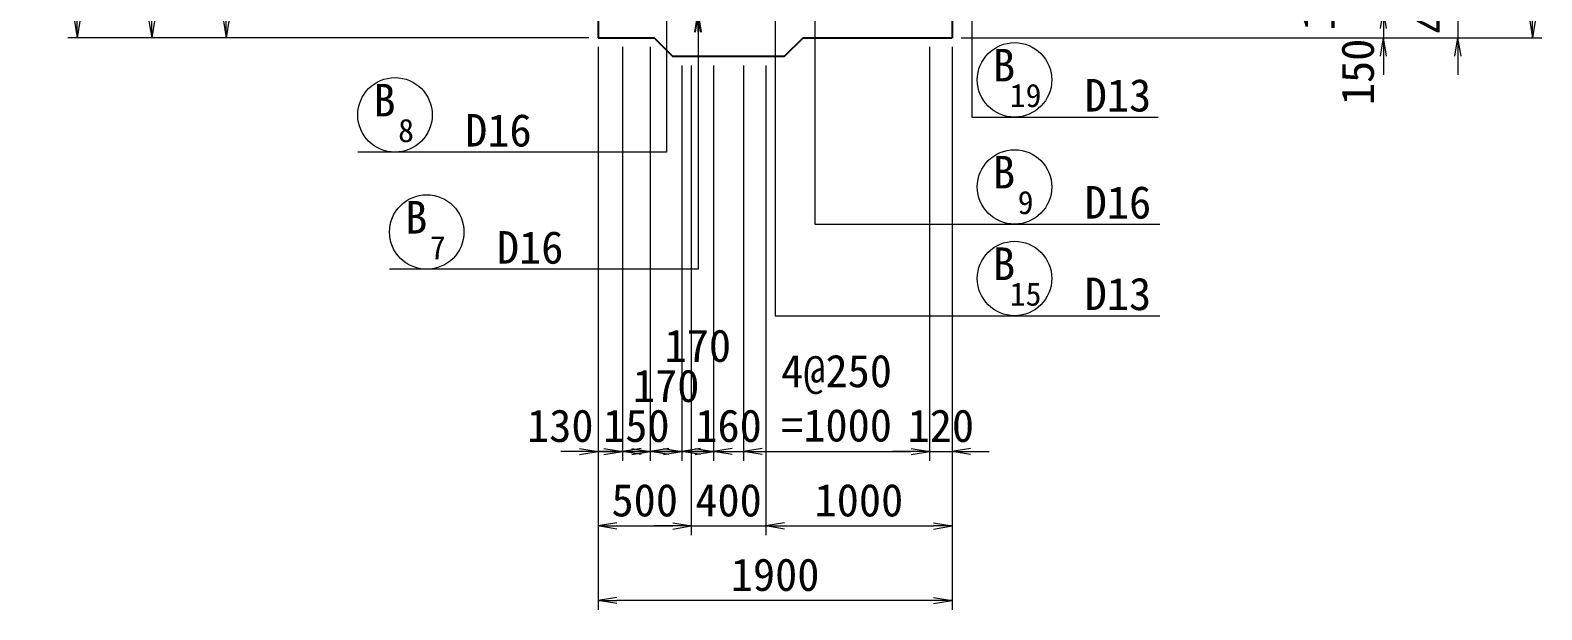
# Model space of a CAD drawing. Header units: millimetres. Extents: x 169470 to 758170, y -17820 to 11880.
# Drawn here: x 531808 to 539925, y -2372 to 741 of the extents above; entities that cross this region are included whole.
import ezdxf
from ezdxf.enums import TextEntityAlignment as Align

# ---------------------------------------------------------------- set-up
doc = ezdxf.new("R2010")
doc.units = ezdxf.units.MM
doc.header["$LTSCALE"] = 50
doc.header["$PDSIZE"] = 300
doc.layers.get('Defpoints').update_dxf_attribs({"color": 151})
for name, color, linetype, lineweight in [('D-STR', 1, 'Continuous', 25), ('D-STR-DIM', 7, 'Continuous', 13), ('D-STR-HTXT', 7, 'Continuous', 13), ('D-STR-TXT', 7, 'Continuous', 13)]:
    doc.layers.add(name, color=color, linetype=linetype, lineweight=lineweight)
doc.styles.add('YOKO_GOTHIC', font='MS Gothic.ttf')
doc.dimstyles.new('S50', dxfattribs={"dimscale": 50, "dimtxt": 3.5, "dimasz": 2, "dimexe": 1, "dimexo": 1, "dimgap": 1, "dimtad": 1, "dimdec": 0, "dimzin": 1, "dimdsep": 46, "dimtxsty": 'YOKO_GOTHIC', "dimblk": 'OPEN', "dimcen": 0, "dimclrd": 256, "dimclre": 256, "dimclrt": 256, "dimaunit": 1, "dimadec": 3, "dimazin": 0, "dimtfac": 1, "dimtdec": 0, "dimtix": 1, "dimtmove": 2, "dimatfit": 3, "dimldrblk": 'OPEN', "dimfxl": 1, "dimlwd": -1, "dimlwe": -1, "dimarcsym": 2})

# ---------------------------------------------------------------- blocks, each defined once
blk = doc.blocks.new('_Open')
at = {"color": 0, "linetype": 'ByBlock', "lineweight": -2}
for p, q in [((-1, 0.167), (0, 0)), ((-1, -0.167), (0, 0)), ((0, 0), (-1, 0))]:
    blk.add_line(p, q, dxfattribs=at)
blk = doc.blocks.new('*D2941')
at = {"layer": 'D-STR-DIM', "ltscale": 1500, "transparency": 16777216}
for p, q in [((534808.1, 1431), (532810.7, 1431)), ((532860.7, 1331), (532860.7, 801)), ((534808.1, 701), (532810.7, 701))]:
    blk.add_line(p, q, dxfattribs=at)
at = {"layer": 'Defpoints', "color": 0, "ltscale": 1500, "transparency": 16777216}
for p in [(534858.1, 1431), (532860.7, 701), (534858.1, 701)]:
    blk.add_point(p, dxfattribs=at)
at = {"layer": 'D-STR-DIM', "ltscale": 1500, "transparency": 16777216, "xscale": 100, "yscale": 100, "zscale": 100}
for p, rotation in [((532860.7, 1431), 90), ((532860.7, 701), 270)]:
    blk.add_blockref('_Open', p, dxfattribs=dict(at, rotation=rotation))
at = {"layer": 'D-STR-DIM', "ltscale": 1500, "transparency": 16777216, "insert": (532723.2, 1066), "char_height": 175, "attachment_point": 5, "rotation": 90, "style": 'YOKO_GOTHIC'}
blk.add_mtext('730', dxfattribs=at)
blk = doc.blocks.new('*D2943')
at = {"layer": 'D-STR-DIM', "ltscale": 1500, "transparency": 16777216}
for p, q in [((534808.1, 1301), (532410.7, 1301)), ((532460.7, 1201), (532460.7, 801)), ((534808.1, 701), (532410.7, 701))]:
    blk.add_line(p, q, dxfattribs=at)
at = {"layer": 'Defpoints', "color": 0, "ltscale": 1500, "transparency": 16777216}
for p in [(534858.1, 1301), (532460.7, 701), (534858.1, 701)]:
    blk.add_point(p, dxfattribs=at)
at = {"layer": 'D-STR-DIM', "ltscale": 1500, "transparency": 16777216, "xscale": 100, "yscale": 100, "zscale": 100}
for p, rotation in [((532460.7, 1301), 90), ((532460.7, 701), 270)]:
    blk.add_blockref('_Open', p, dxfattribs=dict(at, rotation=rotation))
at = {"layer": 'D-STR-DIM', "ltscale": 1500, "transparency": 16777216, "insert": (532323.2, 1001), "char_height": 175, "attachment_point": 5, "rotation": 90, "style": 'YOKO_GOTHIC'}
blk.add_mtext('600', dxfattribs=at)
blk = doc.blocks.new('*D2944')
at = {"layer": 'D-STR-DIM', "ltscale": 1500, "transparency": 16777216}
for p, q in [((534808.1, 4401), (532010.7, 4401)), ((532060.7, 801), (532060.7, 4301)), ((534808.1, 701), (532010.7, 701))]:
    blk.add_line(p, q, dxfattribs=at)
at = {"layer": 'Defpoints', "color": 0, "ltscale": 1500, "transparency": 16777216}
for p in [(532060.7, 4401), (534858.1, 4401), (534858.1, 701)]:
    blk.add_point(p, dxfattribs=at)
at = {"layer": 'D-STR-DIM', "ltscale": 1500, "transparency": 16777216, "xscale": 100, "yscale": 100, "zscale": 100}
for p, rotation in [((532060.7, 4401), 90), ((532060.7, 701), 270)]:
    blk.add_blockref('_Open', p, dxfattribs=dict(at, rotation=rotation))
at = {"layer": 'D-STR-DIM', "ltscale": 1500, "transparency": 16777216, "insert": (531923.2, 2551), "char_height": 175, "attachment_point": 5, "rotation": 90, "style": 'YOKO_GOTHIC'}
blk.add_mtext('3700', dxfattribs=at)
blk = doc.blocks.new('*D2945')
at = {"layer": 'D-STR-DIM', "ltscale": 1500, "transparency": 16777216}
for p, q in [((534858.1, 651), (534858.1, -1571.9)), ((534988.3, 651), (534988.3, -1571.9)), ((534758.1, -1521.9), (534658.1, -1521.9)), ((534858.1, -1521.9), (534988.3, -1521.9)), ((535088.3, -1521.9), (535188.3, -1521.9))]:
    blk.add_line(p, q, dxfattribs=at)
at = {"layer": 'Defpoints', "color": 0, "ltscale": 1500, "transparency": 16777216}
for p in [(534858.1, 701), (534988.3, 701), (534988.3, -1521.9)]:
    blk.add_point(p, dxfattribs=at)
at = {"layer": 'D-STR-DIM', "ltscale": 1500, "transparency": 16777216, "xscale": 100, "yscale": 100, "zscale": 100}
blk.add_blockref('_Open', (534858.1, -1521.9), dxfattribs=at)
at = {"layer": 'D-STR-DIM', "ltscale": 1500, "transparency": 16777216, "xscale": 100, "yscale": 100, "zscale": 100, "rotation": 180}
blk.add_blockref('_Open', (534988.3, -1521.9), dxfattribs=at)
at = {"layer": 'D-STR-DIM', "ltscale": 1500, "transparency": 16777216, "insert": (534654.7, -1384.4), "char_height": 175, "attachment_point": 5, "style": 'YOKO_GOTHIC'}
blk.add_mtext('130', dxfattribs=at)
blk = doc.blocks.new('*D2946')
at = {"layer": 'D-STR-DIM', "ltscale": 1500, "transparency": 16777216}
for p, q in [((534988.3, 651), (534988.3, -1571.9)), ((535138.1, 651), (535138.1, -1571.9)), ((534888.3, -1521.9), (534788.3, -1521.9)), ((534988.3, -1521.9), (535138.1, -1521.9)), ((535238.1, -1521.9), (535338.1, -1521.9))]:
    blk.add_line(p, q, dxfattribs=at)
at = {"layer": 'Defpoints', "color": 0, "ltscale": 1500, "transparency": 16777216}
for p in [(534988.3, 701), (535138.1, 701), (535138.1, -1521.9)]:
    blk.add_point(p, dxfattribs=at)
at = {"layer": 'D-STR-DIM', "ltscale": 1500, "transparency": 16777216, "xscale": 100, "yscale": 100, "zscale": 100}
blk.add_blockref('_Open', (534988.3, -1521.9), dxfattribs=at)
at = {"layer": 'D-STR-DIM', "ltscale": 1500, "transparency": 16777216, "xscale": 100, "yscale": 100, "zscale": 100, "rotation": 180}
blk.add_blockref('_Open', (535138.1, -1521.9), dxfattribs=at)
at = {"layer": 'D-STR-DIM', "ltscale": 1500, "transparency": 16777216, "insert": (535063.2, -1384.4), "char_height": 175, "attachment_point": 5, "style": 'YOKO_GOTHIC'}
blk.add_mtext('150', dxfattribs=at)
blk = doc.blocks.new('*D2947')
at = {"layer": 'D-STR-DIM', "ltscale": 1500, "transparency": 16777216}
for p, q in [((535138.1, 651), (535138.1, -1571.9)), ((535308.1, 551), (535308.1, -1571.9)), ((535038.1, -1521.9), (534938.1, -1521.9)), ((535138.1, -1521.9), (535308.1, -1521.9)), ((535408.1, -1521.9), (535508.1, -1521.9))]:
    blk.add_line(p, q, dxfattribs=at)
at = {"layer": 'Defpoints', "color": 0, "ltscale": 1500, "transparency": 16777216}
for p in [(535138.1, 701), (535308.1, 601), (535308.1, -1521.9)]:
    blk.add_point(p, dxfattribs=at)
at = {"layer": 'D-STR-DIM', "ltscale": 1500, "transparency": 16777216, "xscale": 100, "yscale": 100, "zscale": 100}
blk.add_blockref('_Open', (535138.1, -1521.9), dxfattribs=at)
at = {"layer": 'D-STR-DIM', "ltscale": 1500, "transparency": 16777216, "xscale": 100, "yscale": 100, "zscale": 100, "rotation": 180}
blk.add_blockref('_Open', (535308.1, -1521.9), dxfattribs=at)
at = {"layer": 'D-STR-DIM', "ltscale": 1500, "transparency": 16777216, "insert": (535223.1, -1169.9), "char_height": 175, "attachment_point": 5, "style": 'YOKO_GOTHIC'}
blk.add_mtext('170', dxfattribs=at)
blk = doc.blocks.new('*D2948')
at = {"layer": 'D-STR-DIM', "ltscale": 1500, "transparency": 16777216}
for p, q in [((535308.1, 551), (535308.1, -1571.9)), ((535478.1, 551), (535478.1, -1571.9)), ((535208.1, -1521.9), (535108.1, -1521.9)), ((535308.1, -1521.9), (535478.1, -1521.9)), ((535578.1, -1521.9), (535678.1, -1521.9))]:
    blk.add_line(p, q, dxfattribs=at)
at = {"layer": 'Defpoints', "color": 0, "ltscale": 1500, "transparency": 16777216}
for p in [(535308.1, 601), (535478.1, 601), (535478.1, -1521.9)]:
    blk.add_point(p, dxfattribs=at)
at = {"layer": 'D-STR-DIM', "ltscale": 1500, "transparency": 16777216, "xscale": 100, "yscale": 100, "zscale": 100}
blk.add_blockref('_Open', (535308.1, -1521.9), dxfattribs=at)
at = {"layer": 'D-STR-DIM', "ltscale": 1500, "transparency": 16777216, "xscale": 100, "yscale": 100, "zscale": 100, "rotation": 180}
blk.add_blockref('_Open', (535478.1, -1521.9), dxfattribs=at)
at = {"layer": 'D-STR-DIM', "ltscale": 1500, "transparency": 16777216, "insert": (535393.1, -954.7), "char_height": 175, "attachment_point": 5, "style": 'YOKO_GOTHIC'}
blk.add_mtext('170', dxfattribs=at)
blk = doc.blocks.new('*D2949')
at = {"layer": 'D-STR-DIM', "ltscale": 1500, "transparency": 16777216}
for p, q in [((535478.1, 551), (535478.1, -1571.9)), ((535638.1, 551), (535638.1, -1571.9)), ((535378.1, -1521.9), (535278.1, -1521.9)), ((535478.1, -1521.9), (535638.1, -1521.9)), ((535738.1, -1521.9), (535838.1, -1521.9))]:
    blk.add_line(p, q, dxfattribs=at)
at = {"layer": 'Defpoints', "color": 0, "ltscale": 1500, "transparency": 16777216}
for p in [(535478.1, 601), (535638.1, 601), (535638.1, -1521.9)]:
    blk.add_point(p, dxfattribs=at)
at = {"layer": 'D-STR-DIM', "ltscale": 1500, "transparency": 16777216, "xscale": 100, "yscale": 100, "zscale": 100}
blk.add_blockref('_Open', (535478.1, -1521.9), dxfattribs=at)
at = {"layer": 'D-STR-DIM', "ltscale": 1500, "transparency": 16777216, "xscale": 100, "yscale": 100, "zscale": 100, "rotation": 180}
blk.add_blockref('_Open', (535638.1, -1521.9), dxfattribs=at)
at = {"layer": 'D-STR-DIM', "ltscale": 1500, "transparency": 16777216, "insert": (535558.1, -1384.4), "char_height": 175, "attachment_point": 5, "style": 'YOKO_GOTHIC'}
blk.add_mtext('160', dxfattribs=at)
blk = doc.blocks.new('*D2950')
at = {"layer": 'D-STR-DIM', "ltscale": 1500, "transparency": 16777216}
for p, q in [((536638.1, 651), (536638.1, -1571.9)), ((535638.1, 551), (535638.1, -1571.9)), ((535738.1, -1521.9), (536538.1, -1521.9))]:
    blk.add_line(p, q, dxfattribs=at)
at = {"layer": 'Defpoints', "color": 0, "ltscale": 1500, "transparency": 16777216}
for p in [(536638.1, 701), (535638.1, 601), (536638.1, -1521.9)]:
    blk.add_point(p, dxfattribs=at)
at = {"layer": 'D-STR-DIM', "ltscale": 1500, "transparency": 16777216, "xscale": 100, "yscale": 100, "zscale": 100, "rotation": 180}
blk.add_blockref('_Open', (535638.1, -1521.9), dxfattribs=at)
at = {"layer": 'D-STR-DIM', "ltscale": 1500, "transparency": 16777216, "xscale": 100, "yscale": 100, "zscale": 100}
blk.add_blockref('_Open', (536638.1, -1521.9), dxfattribs=at)
at = {"layer": 'D-STR-DIM', "ltscale": 1500, "transparency": 16777216, "insert": (536138.1, -1236.3), "char_height": 175, "attachment_point": 5, "style": 'YOKO_GOTHIC'}
blk.add_mtext('4@250\\P=1000', dxfattribs=at)
blk = doc.blocks.new('*D2951')
at = {"layer": 'D-STR-DIM', "ltscale": 1500, "transparency": 16777216}
for p, q in [((536638.1, 651), (536638.1, -1571.9)), ((536758.1, 651), (536758.1, -1571.9)), ((536538.1, -1521.9), (536438.1, -1521.9)), ((536638.1, -1521.9), (536758.1, -1521.9)), ((536858.1, -1521.9), (536958.1, -1521.9))]:
    blk.add_line(p, q, dxfattribs=at)
at = {"layer": 'Defpoints', "color": 0, "ltscale": 1500, "transparency": 16777216}
for p in [(536638.1, 701), (536758.1, 701), (536758.1, -1521.9)]:
    blk.add_point(p, dxfattribs=at)
at = {"layer": 'D-STR-DIM', "ltscale": 1500, "transparency": 16777216, "xscale": 100, "yscale": 100, "zscale": 100}
blk.add_blockref('_Open', (536638.1, -1521.9), dxfattribs=at)
at = {"layer": 'D-STR-DIM', "ltscale": 1500, "transparency": 16777216, "xscale": 100, "yscale": 100, "zscale": 100, "rotation": 180}
blk.add_blockref('_Open', (536758.1, -1521.9), dxfattribs=at)
at = {"layer": 'D-STR-DIM', "ltscale": 1500, "transparency": 16777216, "insert": (536698.1, -1384.4), "char_height": 175, "attachment_point": 5, "style": 'YOKO_GOTHIC'}
blk.add_mtext('120', dxfattribs=at)
blk = doc.blocks.new('*D2952')
at = {"layer": 'D-STR-DIM', "ltscale": 1500, "transparency": 16777216}
for p, q in [((534858.1, 651), (534858.1, -2371.9)), ((536758.1, 651), (536758.1, -2371.9)), ((536658.1, -2321.9), (534958.1, -2321.9))]:
    blk.add_line(p, q, dxfattribs=at)
at = {"layer": 'Defpoints', "color": 0, "ltscale": 1500, "transparency": 16777216}
for p in [(534858.1, 701), (536758.1, 701), (534858.1, -2321.9)]:
    blk.add_point(p, dxfattribs=at)
at = {"layer": 'D-STR-DIM', "ltscale": 1500, "transparency": 16777216, "xscale": 100, "yscale": 100, "zscale": 100, "rotation": 180}
blk.add_blockref('_Open', (534858.1, -2321.9), dxfattribs=at)
at = {"layer": 'D-STR-DIM', "ltscale": 1500, "transparency": 16777216, "xscale": 100, "yscale": 100, "zscale": 100}
blk.add_blockref('_Open', (536758.1, -2321.9), dxfattribs=at)
at = {"layer": 'D-STR-DIM', "ltscale": 1500, "transparency": 16777216, "insert": (535808.1, -2184.4), "char_height": 175, "attachment_point": 5, "style": 'YOKO_GOTHIC'}
blk.add_mtext('1900', dxfattribs=at)
blk = doc.blocks.new('*D2957')
at = {"layer": 'D-STR-DIM', "ltscale": 1500, "transparency": 16777216}
for p, q in [((539074.9, 1081), (539074.9, 1181)), ((536808.1, 981), (539124.9, 981)), ((539074.9, 981), (539074.9, 851)), ((536808.1, 851), (539124.9, 851)), ((539074.9, 751), (539074.9, 651))]:
    blk.add_line(p, q, dxfattribs=at)
at = {"layer": 'Defpoints', "color": 0, "ltscale": 1500, "transparency": 16777216}
for p in [(536758.1, 981), (536758.1, 851), (539074.9, 851)]:
    blk.add_point(p, dxfattribs=at)
at = {"layer": 'D-STR-DIM', "ltscale": 1500, "transparency": 16777216, "xscale": 100, "yscale": 100, "zscale": 100}
for p, rotation in [((539074.9, 981), 270), ((539074.9, 851), 90)]:
    blk.add_blockref('_Open', p, dxfattribs=dict(at, rotation=rotation))
at = {"layer": 'D-STR-DIM', "ltscale": 1500, "transparency": 16777216, "insert": (538727.6, 916), "char_height": 175, "attachment_point": 5, "rotation": 90, "style": 'YOKO_GOTHIC'}
blk.add_mtext('130', dxfattribs=at)
blk = doc.blocks.new('*D2958')
at = {"layer": 'D-STR-DIM', "ltscale": 1500, "transparency": 16777216}
for p, q in [((539474.9, 1201), (539474.9, 1301)), ((536808.1, 1101), (539524.9, 1101)), ((539474.9, 1101), (539474.9, 701)), ((536808.1, 701), (539524.9, 701)), ((539474.9, 601), (539474.9, 501))]:
    blk.add_line(p, q, dxfattribs=at)
at = {"layer": 'Defpoints', "color": 0, "ltscale": 1500, "transparency": 16777216}
for p in [(536758.1, 1101), (536758.1, 701), (539474.9, 701)]:
    blk.add_point(p, dxfattribs=at)
at = {"layer": 'D-STR-DIM', "ltscale": 1500, "transparency": 16777216, "xscale": 100, "yscale": 100, "zscale": 100}
for p, rotation in [((539474.9, 1101), 270), ((539474.9, 701), 90)]:
    blk.add_blockref('_Open', p, dxfattribs=dict(at, rotation=rotation))
at = {"layer": 'D-STR-DIM', "ltscale": 1500, "transparency": 16777216, "insert": (539337.4, 901), "char_height": 175, "attachment_point": 5, "rotation": 90, "style": 'YOKO_GOTHIC'}
blk.add_mtext('400', dxfattribs=at)
blk = doc.blocks.new('*D2885')
at = {"layer": 'D-STR-DIM', "ltscale": 1500, "transparency": 16777216}
for p, q in [((536808.1, 3901), (539924.9, 3901)), ((539874.9, 3801), (539874.9, 801)), ((536808.1, 701), (539924.9, 701))]:
    blk.add_line(p, q, dxfattribs=at)
at = {"layer": 'Defpoints', "color": 0, "ltscale": 1500, "transparency": 16777216}
for p in [(536758.1, 3901), (536758.1, 701), (539874.9, 701)]:
    blk.add_point(p, dxfattribs=at)
at = {"layer": 'D-STR-DIM', "ltscale": 1500, "transparency": 16777216, "xscale": 100, "yscale": 100, "zscale": 100}
for p, rotation in [((539874.9, 3901), 90), ((539874.9, 701), 270)]:
    blk.add_blockref('_Open', p, dxfattribs=dict(at, rotation=rotation))
at = {"layer": 'D-STR-DIM', "ltscale": 1500, "transparency": 16777216, "insert": (539737.4, 2301), "char_height": 175, "attachment_point": 5, "rotation": 90, "style": 'YOKO_GOTHIC'}
blk.add_mtext('3200', dxfattribs=at)
blk = doc.blocks.new('*D2887')
at = {"layer": 'D-STR-DIM', "ltscale": 1500, "transparency": 16777216}
for p, q in [((539074.9, 951), (539074.9, 1051)), ((536808.1, 851), (539124.9, 851)), ((539074.9, 851), (539074.9, 701)), ((536808.1, 701), (539124.9, 701)), ((539074.9, 601), (539074.9, 501))]:
    blk.add_line(p, q, dxfattribs=at)
at = {"layer": 'Defpoints', "color": 0, "ltscale": 1500, "transparency": 16777216}
for p in [(536758.1, 851), (536758.1, 701), (539074.9, 701)]:
    blk.add_point(p, dxfattribs=at)
at = {"layer": 'D-STR-DIM', "ltscale": 1500, "transparency": 16777216, "xscale": 100, "yscale": 100, "zscale": 100}
for p, rotation in [((539074.9, 851), 270), ((539074.9, 701), 90)]:
    blk.add_blockref('_Open', p, dxfattribs=dict(at, rotation=rotation))
at = {"layer": 'D-STR-DIM', "ltscale": 1500, "transparency": 16777216, "insert": (538937.4, 517), "char_height": 175, "attachment_point": 5, "rotation": 90, "style": 'YOKO_GOTHIC'}
blk.add_mtext('150', dxfattribs=at)
blk = doc.blocks.new('*D2668')
at = {"layer": 'D-STR-DIM', "ltscale": 1500, "transparency": 16777216}
for p, q in [((534858.1, 651), (534858.1, -1971.9)), ((535358.1, 551), (535358.1, -1971.9)), ((534958.1, -1921.9), (535258.1, -1921.9))]:
    blk.add_line(p, q, dxfattribs=at)
at = {"layer": 'Defpoints', "color": 0, "ltscale": 1500, "transparency": 16777216}
for p in [(534858.1, 701), (535358.1, 601), (535358.1, -1921.9)]:
    blk.add_point(p, dxfattribs=at)
at = {"layer": 'D-STR-DIM', "ltscale": 1500, "transparency": 16777216, "xscale": 100, "yscale": 100, "zscale": 100, "rotation": 180}
blk.add_blockref('_Open', (534858.1, -1921.9), dxfattribs=at)
at = {"layer": 'D-STR-DIM', "ltscale": 1500, "transparency": 16777216, "xscale": 100, "yscale": 100, "zscale": 100}
blk.add_blockref('_Open', (535358.1, -1921.9), dxfattribs=at)
at = {"layer": 'D-STR-DIM', "ltscale": 1500, "transparency": 16777216, "insert": (535108.1, -1784.4), "char_height": 175, "attachment_point": 5, "style": 'YOKO_GOTHIC'}
blk.add_mtext('500', dxfattribs=at)
blk = doc.blocks.new('*D2669')
at = {"layer": 'D-STR-DIM', "ltscale": 1500, "transparency": 16777216}
for p, q in [((535358.1, 551), (535358.1, -1971.9)), ((535758.1, 551), (535758.1, -1971.9)), ((535258.1, -1921.9), (535158.1, -1921.9)), ((535358.1, -1921.9), (535758.1, -1921.9)), ((535858.1, -1921.9), (535958.1, -1921.9))]:
    blk.add_line(p, q, dxfattribs=at)
at = {"layer": 'Defpoints', "color": 0, "ltscale": 1500, "transparency": 16777216}
for p in [(535358.1, 601), (535758.1, 601), (535758.1, -1921.9)]:
    blk.add_point(p, dxfattribs=at)
at = {"layer": 'D-STR-DIM', "ltscale": 1500, "transparency": 16777216, "xscale": 100, "yscale": 100, "zscale": 100}
blk.add_blockref('_Open', (535358.1, -1921.9), dxfattribs=at)
at = {"layer": 'D-STR-DIM', "ltscale": 1500, "transparency": 16777216, "xscale": 100, "yscale": 100, "zscale": 100, "rotation": 180}
blk.add_blockref('_Open', (535758.1, -1921.9), dxfattribs=at)
at = {"layer": 'D-STR-DIM', "ltscale": 1500, "transparency": 16777216, "insert": (535558.1, -1784.4), "char_height": 175, "attachment_point": 5, "style": 'YOKO_GOTHIC'}
blk.add_mtext('400', dxfattribs=at)
blk = doc.blocks.new('*D4397')
at = {"layer": 'D-STR-DIM', "ltscale": 1500, "transparency": 16777216}
for p, q in [((536758.1, 651), (536758.1, -1971.9)), ((535758.1, 551), (535758.1, -1971.9)), ((535858.1, -1921.9), (536658.1, -1921.9))]:
    blk.add_line(p, q, dxfattribs=at)
at = {"layer": 'Defpoints', "color": 0, "ltscale": 1500, "transparency": 16777216}
for p in [(536758.1, 701), (535758.1, 601), (536758.1, -1921.9)]:
    blk.add_point(p, dxfattribs=at)
at = {"layer": 'D-STR-DIM', "ltscale": 1500, "transparency": 16777216, "xscale": 100, "yscale": 100, "zscale": 100, "rotation": 180}
blk.add_blockref('_Open', (535758.1, -1921.9), dxfattribs=at)
at = {"layer": 'D-STR-DIM', "ltscale": 1500, "transparency": 16777216, "xscale": 100, "yscale": 100, "zscale": 100}
blk.add_blockref('_Open', (536758.1, -1921.9), dxfattribs=at)
at = {"layer": 'D-STR-DIM', "ltscale": 1500, "transparency": 16777216, "insert": (536258.1, -1784.4), "char_height": 175, "attachment_point": 5, "style": 'YOKO_GOTHIC'}
blk.add_mtext('1000', dxfattribs=at)

msp = doc.modelspace()

# ---------------------------------------------------------------- linework, layer by layer
at = {"layer": 'D-STR'}
for p, q in [((534858.08, 4401.01), (534858.08, 701.01)), ((536758.08, 1101.01), (536758.08, 701.01))]:
    msp.add_line(p, q, dxfattribs=at)
msp.add_lwpolyline([(534858.08, 701.01), (535158.08, 701.01), (535258.08, 601.01), (535858.08, 601.01), (535958.08, 701.01), (536758.08, 701.01)], dxfattribs=at)
at = {"layer": 'D-STR-HTXT'}
msp.add_line((536864.48, 274.25), (537864.48, 274.25), dxfattribs=at)
for centre in [(537094, 474.25), (533767.11, 286.25), (537094, -100.61), (533937.59, -342.86), (537094, -592.56)]:
    msp.add_circle(centre, 200, dxfattribs=at)

# ---------------------------------------------------------------- texts
at = {"layer": 'D-STR-TXT', "style": 'YOKO_GOTHIC'}
for s, height, p in [('B', 175, (537037.72, 465.94)), ('B', 175, (533710.84, 277.94)), ('19', 125, (537153.38, 328.13)), ('8', 125, (533826.5, 140.13)), ('B', 175, (537037.72, -108.93)), ('9', 125, (537153.38, -246.73)), ('B', 175, (533881.32, -351.18)), ('7', 125, (533996.98, -488.98)), ('B', 175, (537037.72, -600.88)), ('15', 125, (537153.38, -738.68))]:
    msp.add_text(s, height=height, dxfattribs=at).set_placement(p, align=Align.CENTER)
for s, p in [('D13', (537470.52, 304.25)), ('D16', (534143.63, 116.25)), ('D16', (537470.52, -270.61)), ('D16', (534314.12, -512.86)), ('D13', (537470.52, -762.56))]:
    msp.add_text(s, height=175, dxfattribs=at).set_placement(p)

# ---------------------------------------------------------------- dimensions: what is measured, and where the dimension line sits
at = {"layer": 'D-STR-DIM', "ltscale": 1500}
for base, p1, p2, picture, middle in [((532060.74, 4401.01), (534858.08, 701.01), (534858.08, 4401.01), '*D2944', (531923.24, 2551.01)), ((539874.91, 701.01), (536758.08, 3901.01), (536758.08, 701.01), '*D2885', (539737.41, 2301.01)), ((532860.74, 701.01), (534858.08, 1431.01), (534858.08, 701.01), '*D2941', (532723.24, 1066.01)), ((532460.74, 701.01), (534858.08, 1301.01), (534858.08, 701.01), '*D2943', (532323.24, 1001.01)), ((539474.91, 701.01), (536758.08, 1101.01), (536758.08, 701.01), '*D2958', (539337.41, 901.01))]:
    dim = msp.add_linear_dim(base=base, p1=p1, p2=p2, angle=90, dimstyle='S50', dxfattribs=at)
    dim.commit()
    dim.dimension.update_dxf_attribs({"geometry": picture, "text_midpoint": middle})
for base, p1, p2, picture, middle in [((539074.91, 851.01), (536758.08, 981.01), (536758.08, 851.01), '*D2957', (538727.56, 916.01)), ((539074.91, 701.01), (536758.08, 851.01), (536758.08, 701.01), '*D2887', (538937.41, 516.96))]:
    dim = msp.add_linear_dim(base=base, p1=p1, p2=p2, angle=90, dimstyle='S50', dxfattribs=at)
    dim.commit()
    dim.dimension.update_dxf_attribs({"geometry": picture, "text_midpoint": middle, "dimtype": 160})
for base, p1, p2, picture, middle in [((534988.26, -1521.9), (534858.08, 701.01), (534988.26, 701.01), '*D2945', (534654.67, -1384.4)), ((535308.08, -1521.9), (535138.08, 701.01), (535308.08, 601.01), '*D2947', (535223.08, -1169.89)), ((535478.08, -1521.9), (535308.08, 601.01), (535478.08, 601.01), '*D2948', (535393.08, -954.71))]:
    dim = msp.add_linear_dim(base=base, p1=p1, p2=p2, dimstyle='S50', dxfattribs=at)
    dim.commit()
    dim.dimension.update_dxf_attribs({"geometry": picture, "text_midpoint": middle, "dimtype": 160})
for base, p1, p2, picture, middle in [((535138.08, -1521.9), (534988.26, 701.01), (535138.08, 701.01), '*D2946', (535063.17, -1384.4)), ((534858.08, -2321.9), (536758.08, 701.01), (534858.08, 701.01), '*D2952', (535808.08, -2184.4)), ((535358.08, -1921.9), (534858.08, 701.01), (535358.08, 601.01), '*D2668', (535108.08, -1784.4)), ((536758.08, -1921.9), (535758.08, 601.01), (536758.08, 701.01), '*D4397', (536258.08, -1784.4)), ((536758.08, -1521.9), (536638.08, 701.01), (536758.08, 701.01), '*D2951', (536698.08, -1384.4)), ((535758.08, -1921.9), (535358.08, 601.01), (535758.08, 601.01), '*D2669', (535558.08, -1784.4)), ((535638.08, -1521.9), (535478.08, 601.01), (535638.08, 601.01), '*D2949', (535558.08, -1384.4))]:
    dim = msp.add_linear_dim(base=base, p1=p1, p2=p2, dimstyle='S50', dxfattribs=at)
    dim.commit()
    dim.dimension.update_dxf_attribs({"geometry": picture, "text_midpoint": middle})
dim = msp.add_linear_dim(base=(536638.08, -1521.9), p1=(535638.08, 601.01), p2=(536638.08, 701.01), text='4@250\\P=<>', dimstyle='S50', dxfattribs=at)
dim.commit()
dim.dimension.update_dxf_attribs({"geometry": '*D2950', "text_midpoint": (536138.08, -1236.35)})

# ---------------------------------------------------------------- leaders
at = {"layer": 'D-STR-HTXT'}
for points in [[(535808.08, 3181.01), (535808.08, -792.56), (537873.95, -792.56)], [(535225.7, 1201.01), (535225.7, 86.25), (533567.11, 86.25)], [(536022.29, 1001.01), (536022.29, -300.61), (537873.95, -300.61)], [(536368.08, 926.44), (536864.48, 926.44), (536864.48, 274.25)], [(535394.75, 831.01), (535394.75, -542.86), (533737.59, -542.86)]]:
    msp.add_leader(points, dimstyle='S50', dxfattribs=at)

doc.saveas('drawing.dxf')
